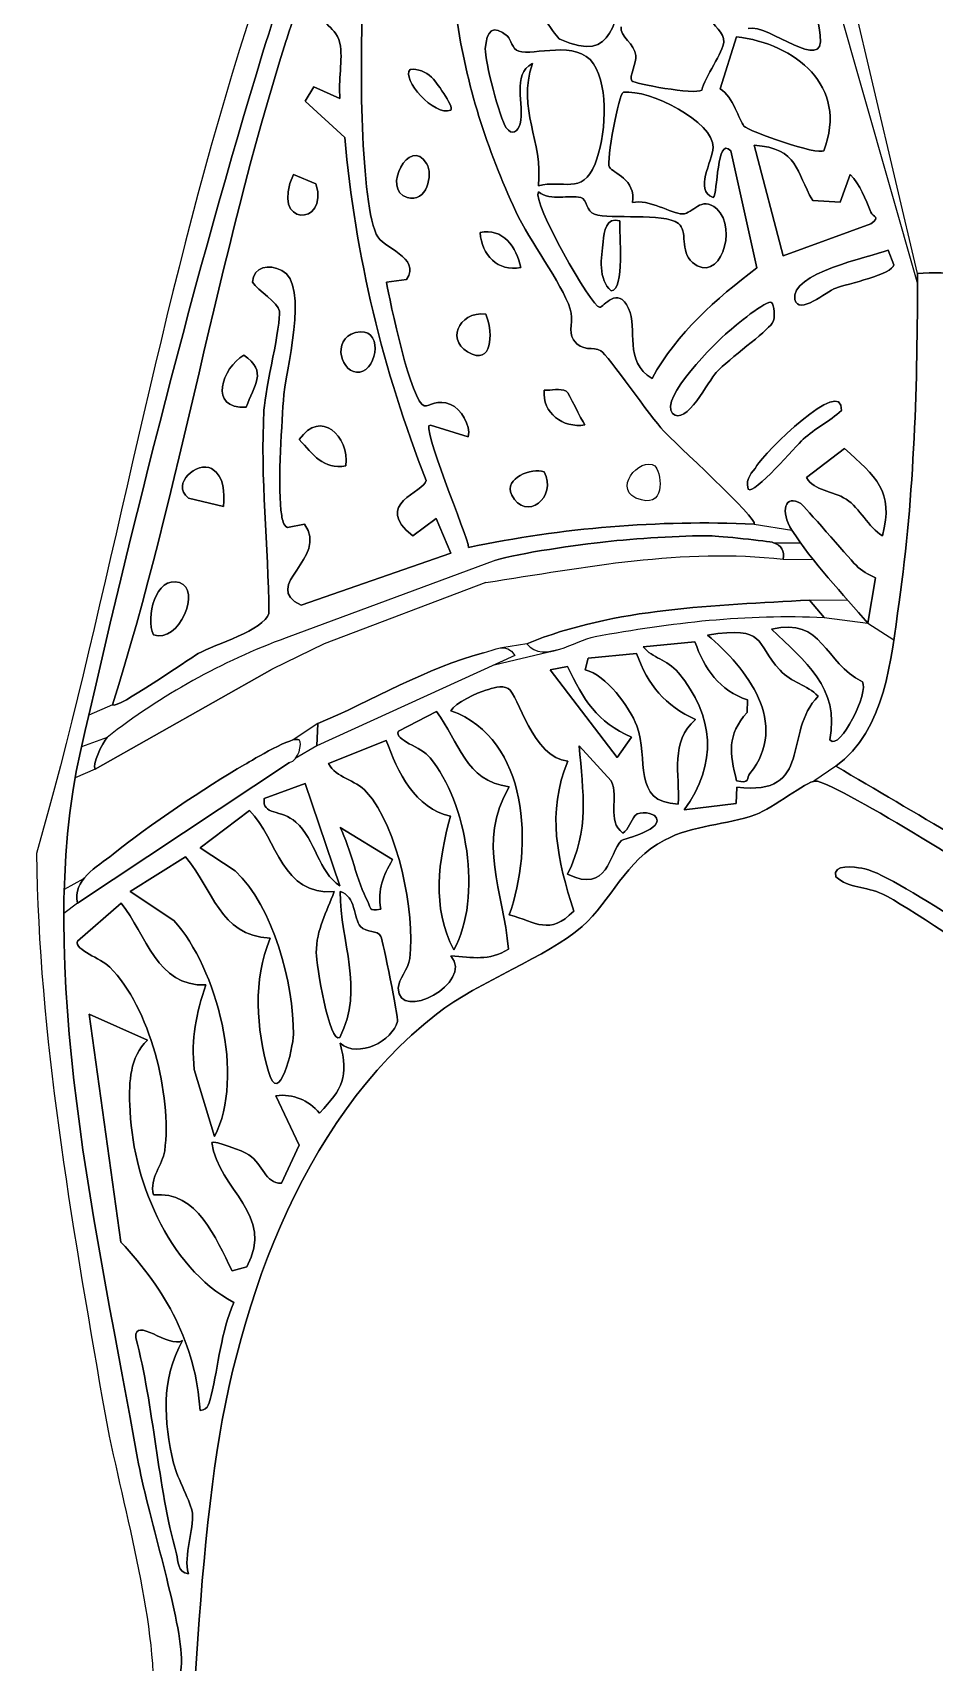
# Model space of a CAD drawing. Header units: millimetres. Extents: x -48 to 44, y -70 to 37.
# Drawn here: x -47.65 to -26.99, y -30.29 to 7.05 of the extents above; entities that cross this region are included whole.
import ezdxf

# ---------------------------------------------------------------- set-up
doc = ezdxf.new("R2010")
doc.units = ezdxf.units.MM
doc.layers.get('0').update_dxf_attribs({"linetype": 'CONTINUOUS'})

msp = doc.modelspace()

# ---------------------------------------------------------------- linework, layer by layer
for p, q in [((-27.379, 1.529), (-29.881, 12.174)), ((-29.408, 8.402), (-27.379, 1.294)), ((-31.12, -4.214), (-30.255, -4.353)), ((-30.675, -4.639), (-30.055, -4.646)), ((-37.04, -5.042), (-41.842, -6.818)), ((-30.453, -5.017), (-29.767, -5.025)), ((-37.265, -5.551), (-40.969, -6.96)), ((-28.97, -5.964), (-29.851, -5.954)), ((-29.518, -6.353), (-28.514, -6.486)), ((-28.514, -6.486), (-27.918, -6.868)), ((-40.969, -6.96), (-42.159, -7.539)), ((-36.328, -6.954), (-36.901, -7.047)), ((-35.61, -7.093), (-35.82, -7.137)), ((-36.6, -7.222), (-41.139, -9.292)), ((-37.075, -7.438), (-35.82, -7.137)), ((-45.815, -8.356), (-46.362, -8.593)), ((-41.117, -8.779), (-41.677, -9.157)), ((-45.942, -9.099), (-46.527, -9.316)), ((-41.139, -9.292), (-41.63, -9.587)), ((-46.216, -9.826), (-46.673, -10.024)), ((-29.247, -9.76), (-29.754, -10.105)), ((-46.481, -12.339), (-46.923, -12.586)), ((-46.617, -12.899), (-46.932, -13.138))]:
    msp.add_line(p, q)
for points in [[(-31.897, 5.755), (-31.527, 6.951)], [(-41.204, 5.804), (-41.406, 5.473)], [(-41.204, 5.804), (-40.607, 5.537)], [(-40.495, 4.646), (-41.406, 5.473)], [(-31.656, 4.335), (-31.055, 1.654)], [(-31.12, 4.467), (-30.451, 1.93)], [(-41.672, 3.799), (-41.157, 3.58)], [(-29.148, 3.162), (-28.916, 3.799)], [(-29.778, 3.198), (-29.148, 3.162)], [(-30.451, 1.93), (-28.446, 2.663)], [(-27.922, 1.728), (-28.048, 2.064)], [(-39.539, 1.327), (-39.082, 1.393)], [(-37.667, -2.211), (-38.536, -1.945)], [(-29.918, -3.149), (-29.049, -2.481)], [(-44.08, -3.616), (-43.278, -3.814)], [(-38.935, -4.481), (-38.403, -4.082)], [(-38.067, -4.882), (-38.403, -4.082)], [(-41.418, -4.217), (-41.811, -4.291)], [(-41.498, -6.067), (-38.067, -4.882)], [(-28.514, -6.486), (-28.342, -5.444)], [(-29.518, -6.353), (-29.851, -5.954)], [(-33.658, -7.023), (-32.475, -6.907)], [(-34.993, -7.553), (-34.918, -7.282)], [(-34.918, -7.282), (-33.813, -7.177)], [(-42.159, -7.539), (-46.216, -9.826)], [(-35.795, -7.556), (-35.393, -7.479)], [(-34.26, -9.557), (-35.795, -7.556), (-34.26, -9.557), (-33.926, -9.094)], [(-39.268, -8.96), (-38.398, -8.509)], [(-31.269, -8.239), (-31.278, -8.527)], [(-41.117, -8.779), (-41.139, -9.292)], [(-39.547, -9.168), (-40.872, -9.695)], [(-34.395, -10.096), (-35.127, -9.293)], [(-41.76, -9.674), (-46.617, -12.899)], [(-41.404, -10.155), (-42.342, -10.497)], [(-40.607, -12.499), (-41.404, -10.155)], [(-31.513, -10.243), (-31.529, -10.613), (-32.723, -10.761), (-31.529, -10.613)], [(-43.811, -11.632), (-42.676, -10.771)], [(-40.604, -11.163), (-39.402, -11.901)], [(-45.414, -12.634), (-44.144, -11.839)], [(-43.811, -11.632), (-43.005, -12.16)], [(-44.409, -13.296), (-45.414, -12.634)], [(-46.616, -13.77), (-45.618, -12.899)], [(-45.017, -16.039), (-46.349, -15.438)], [(-45.623, -20.661), (-46.349, -15.438)], [(-43.944, -16.706), (-43.48, -18.242)], [(-42.074, -17.309), (-41.541, -18.444)], [(-41.943, -19.312), (-41.541, -18.444)], [(-42.741, -21.225), (-43.077, -21.318)]]:
    msp.add_lwpolyline(points, close=True)
msp.add_arc((-36.527, -21.191), 15.325, 110.2931, 127.9033)
for points, knots in [([(-30.509, 23.033), (-32.415, 22.774), (-33.6, 22.275), (-34.981, 20.953), (-43.249, 13.04), (-44.542, -1.274), (-47.558, -11.759)], [26, 26, 26, 26, 27, 27, 27, 28, 28, 28, 28]), ([(-39, -57.948), (-39.29, -57.219), (-39.582, -56.498), (-39.875, -55.788), (-41.136, -52.73), (-42.606, -50.13), (-43.346, -46.834), (-44.373, -42.257), (-44.609, -36.629), (-44.485, -31.931), (-44.471, -31.395), (-44.2, -30.598), (-44.241, -30.097), (-44.335, -28.951), (-45.012, -26.915), (-45.242, -25.619), (-46.12, -20.684), (-47.648, -14.263), (-46.551, -9.425), (-45.395, -4.322), (-43.906, 1.584), (-42.378, 6.574), (-40.938, 11.276), (-38.083, 17.315), (-34.443, 20.683), (-32.962, 22.055), (-31.815, 22.381), (-29.783, 22.504)], [33, 33, 33, 33, 34, 34, 34, 35, 35, 35, 36, 36, 36, 37, 37, 37, 38, 38, 38, 39, 39, 39, 40, 40, 40, 41, 41, 41, 42, 42, 42, 42]), ([(-29.783, 22.504), (-31.815, 22.381), (-32.962, 22.055), (-34.443, 20.683), (-38.083, 17.315), (-40.938, 11.276), (-42.378, 6.574), (-43.906, 1.584), (-45.395, -4.322), (-46.551, -9.425), (-47.648, -14.263), (-46.12, -20.684), (-45.242, -25.619), (-45.012, -26.915), (-44.335, -28.951), (-44.241, -30.097), (-44.2, -30.598), (-44.471, -31.395), (-44.485, -31.931), (-44.609, -36.629), (-44.373, -42.257), (-43.346, -46.834), (-42.606, -50.13), (-41.136, -52.73), (-39.875, -55.788), (-39.582, -56.498), (-39.29, -57.219), (-39, -57.948)], [51, 51, 51, 51, 52, 52, 52, 53, 53, 53, 54, 54, 54, 55, 55, 55, 56, 56, 56, 57, 57, 57, 58, 58, 58, 59, 59, 59, 60, 60, 60, 60]), ([(-40.504, 7.972), (-40.322, 8.292), (-40.286, 9.935), (-40.877, 9.483), (-40.989, 9.397), (-41.732, 7.193), (-41.843, 6.842), (-43.416, 1.898), (-44.258, -3.392), (-45.815, -8.356)], [21, 21, 21, 21, 22, 22, 22, 23, 23, 23, 24, 24, 24, 24]), ([(-41.843, 6.842), (-41.732, 7.193), (-40.989, 9.397), (-40.877, 9.483), (-40.286, 9.935), (-40.322, 8.292), (-40.504, 7.972)], [0, 0, 0, 0, 1, 1, 1, 2, 2, 2, 2]), ([(-39.082, 1.393), (-38.74, 1.904), (-39.636, 2.099), (-39.775, 2.427), (-40.168, 3.355), (-40.147, 6.763), (-40.076, 7.879), (-40.029, 8.613), (-39.691, 9.318), (-39.805, 10.078)], [23, 23, 23, 23, 24, 24, 24, 25, 25, 25, 26, 26, 26, 26]), ([(-39.805, 10.078), (-39.691, 9.318), (-40.029, 8.613), (-40.076, 7.879), (-40.147, 6.763), (-40.168, 3.355), (-39.775, 2.427), (-39.636, 2.099), (-38.74, 1.904), (-39.082, 1.393)], [0, 0, 0, 0, 1, 1, 1, 2, 2, 2, 3, 3, 3, 3]), ([(-29.936, 9.125), (-29.864, 8.415), (-29.693, 7.679), (-29.606, 6.976), (-29.495, 6.082), (-30.787, 7.258), (-31.255, 7.141)], [28, 28, 28, 28, 29, 29, 29, 30, 30, 30, 30]), ([(-31.255, 7.141), (-30.787, 7.258), (-29.495, 6.082), (-29.606, 6.976), (-29.693, 7.679), (-29.864, 8.415), (-29.936, 9.125)], [8, 8, 8, 8, 9, 9, 9, 10, 10, 10, 10]), ([(-33.94, 8.257), (-34.396, 7.415), (-34.253, 6.289), (-35.572, 6.898), (-35.643, 6.931), (-36.146, 7.688), (-36.152, 7.738)], [48, 48, 48, 48, 49, 49, 49, 50, 50, 50, 50]), ([(-36.152, 7.738), (-36.146, 7.688), (-35.643, 6.931), (-35.572, 6.898), (-34.253, 6.289), (-34.396, 7.415), (-33.94, 8.257)], [9, 9, 9, 9, 10, 10, 10, 11, 11, 11, 11]), ([(-40.504, 7.972), (-40.54, 7.91), (-40.73, 7.883), (-40.791, 7.8), (-41.247, 7.173), (-40.701, 7.277), (-40.607, 6.804), (-40.534, 6.431), (-40.651, 5.931), (-40.607, 5.537)], [2, 2, 2, 2, 3, 3, 3, 4, 4, 4, 5, 5, 5, 5]), ([(-40.607, 5.537), (-40.651, 5.931), (-40.534, 6.431), (-40.607, 6.804), (-40.701, 7.277), (-41.247, 7.173), (-40.791, 7.8), (-40.73, 7.883), (-40.54, 7.91), (-40.504, 7.972)], [18, 18, 18, 18, 19, 19, 19, 20, 20, 20, 21, 21, 21, 21]), ([(-37.935, 7.408), (-37.721, 5.856), (-37.239, 4.362), (-36.579, 2.951), (-36.259, 2.266), (-35.54, 1.326), (-35.33, 0.714), (-35.243, 0.463), (-35.393, 0.201), (-35.259, 0.007), (-35.059, -0.282), (-34.805, -0.138), (-34.63, -0.244), (-34.479, -0.334), (-33.472, -1.78), (-33.193, -2.08)], [10, 10, 10, 10, 11, 11, 11, 12, 12, 12, 13, 13, 13, 14, 14, 14, 15, 15, 15, 15]), ([(-33.193, -2.08), (-33.472, -1.78), (-34.479, -0.334), (-34.63, -0.244), (-34.805, -0.138), (-35.059, -0.282), (-35.259, 0.007), (-35.393, 0.201), (-35.243, 0.463), (-35.33, 0.714), (-35.54, 1.326), (-36.259, 2.266), (-36.579, 2.951), (-37.239, 4.362), (-37.721, 5.856), (-37.935, 7.408)], [11, 11, 11, 11, 12, 12, 12, 13, 13, 13, 14, 14, 14, 15, 15, 15, 16, 16, 16, 16]), ([(-37.277, 6.674), (-37.253, 7.102), (-37.093, 7.243), (-36.771, 6.961), (-36.685, 6.886), (-36.675, 6.673), (-36.512, 6.62)], [2, 2, 2, 2, 3, 3, 3, 4, 4, 4, 4]), ([(-36.512, 6.62), (-36.675, 6.673), (-36.685, 6.886), (-36.771, 6.961), (-37.093, 7.243), (-37.253, 7.102), (-37.277, 6.674)], [3, 3, 3, 3, 4, 4, 4, 5, 5, 5, 5]), ([(-32.132, 7.403), (-32.077, 7.205), (-31.793, 7.047), (-31.812, 6.829), (-31.83, 6.618), (-32.25, 6.015), (-32.317, 5.727)], [2, 2, 2, 2, 3, 3, 3, 4, 4, 4, 4]), ([(-32.317, 5.727), (-32.25, 6.015), (-31.83, 6.618), (-31.812, 6.829), (-31.793, 7.047), (-32.077, 7.205), (-32.132, 7.403)], [2, 2, 2, 2, 3, 3, 3, 4, 4, 4, 4]), ([(-36.512, 6.62), (-36.172, 6.511), (-35.182, 6.895), (-34.801, 6.332), (-34.43, 5.784), (-34.527, 4.631), (-34.763, 4.036), (-35.054, 3.306), (-35.511, 3.694), (-36.062, 3.532)], [4, 4, 4, 4, 5, 5, 5, 6, 6, 6, 7, 7, 7, 7]), ([(-36.062, 3.532), (-35.511, 3.694), (-35.054, 3.306), (-34.763, 4.036), (-34.527, 4.631), (-34.43, 5.784), (-34.801, 6.332), (-35.182, 6.895), (-36.172, 6.511), (-36.512, 6.62)], [0, 0, 0, 0, 1, 1, 1, 2, 2, 2, 3, 3, 3, 3]), ([(-32.317, 5.727), (-32.473, 5.617), (-33.879, 5.874), (-33.924, 5.942), (-33.988, 6.038), (-33.808, 6.353), (-33.827, 6.523)], [4, 4, 4, 4, 5, 5, 5, 6, 6, 6, 6]), ([(-33.827, 6.523), (-33.808, 6.353), (-33.988, 6.038), (-33.924, 5.942), (-33.879, 5.874), (-32.473, 5.617), (-32.317, 5.727)], [0, 0, 0, 0, 1, 1, 1, 2, 2, 2, 2]), ([(-34.115, 5.68), (-33.509, 5.75), (-32.043, 5), (-32.06, 4.422), (-32.07, 4.08), (-32.505, 3.438), (-32.057, 3.266)], [9, 9, 9, 9, 10, 10, 10, 11, 11, 11, 11]), ([(-32.057, 3.266), (-32.505, 3.438), (-32.07, 4.08), (-32.06, 4.422), (-32.043, 5), (-33.509, 5.75), (-34.115, 5.68)], [5, 5, 5, 5, 6, 6, 6, 7, 7, 7, 7]), ([(-33.457, -0.875), (-34.114, -0.492), (-33.782, 0.26), (-33.994, 0.725), (-34.24, 1.266), (-34.568, 0.756), (-34.662, 0.753), (-34.836, 0.747), (-36.219, 3.18), (-36.062, 3.399)], [14, 14, 14, 14, 15, 15, 15, 16, 16, 16, 17, 17, 17, 17]), ([(-36.062, 3.399), (-35.754, 3.174), (-35.368, 3.335), (-35.088, 3.269), (-34.947, 3.235), (-34.96, 2.947), (-34.779, 2.884)], [0, 0, 0, 0, 1, 1, 1, 2, 2, 2, 2]), ([(-34.779, 2.884), (-34.96, 2.947), (-34.947, 3.235), (-35.088, 3.269), (-35.368, 3.335), (-35.754, 3.174), (-36.062, 3.399)], [14, 14, 14, 14, 15, 15, 15, 16, 16, 16, 16]), ([(-27.379, 1.529), (-26.664, 1.576), (-25.881, 1.464), (-25.175, 1.529), (-23.596, 1.674), (-22.657, 2.415), (-21.77, 3.666)], [9, 9, 9, 9, 10, 10, 10, 11, 11, 11, 11]), ([(-21.77, 3.666), (-22.657, 2.415), (-23.596, 1.674), (-25.175, 1.529), (-25.881, 1.464), (-26.664, 1.576), (-27.379, 1.529)], [9, 9, 9, 9, 10, 10, 10, 11, 11, 11, 11]), ([(-32.85, 2.671), (-32.641, 2.517), (-32.818, 2.028), (-32.535, 1.783), (-31.915, 1.248), (-31.477, 2.556), (-31.977, 3.011)], [3, 3, 3, 3, 4, 4, 4, 5, 5, 5, 5]), ([(-31.977, 3.011), (-31.477, 2.556), (-31.915, 1.248), (-32.535, 1.783), (-32.818, 2.028), (-32.641, 2.517), (-32.85, 2.671)], [11, 11, 11, 11, 12, 12, 12, 13, 13, 13, 13]), ([(-41.942, -4.016), (-42.043, -3.398), (-41.942, -2.08), (-41.904, -1.382), (-41.867, -0.721), (-41.287, 1.276), (-41.94, 1.598), (-42.234, 1.744), (-42.581, 1.697), (-42.609, 1.331)], [16, 16, 16, 16, 17, 17, 17, 18, 18, 18, 19, 19, 19, 19]), ([(-42.609, 1.331), (-42.581, 1.697), (-42.234, 1.744), (-41.94, 1.598), (-41.287, 1.276), (-41.867, -0.721), (-41.904, -1.382), (-41.942, -2.08), (-42.043, -3.398), (-41.942, -4.016)], [4, 4, 4, 4, 5, 5, 5, 6, 6, 6, 7, 7, 7, 7]), ([(-29.247, -9.76), (-28.112, -8.927), (-27.985, -7.328), (-27.797, -6.002), (-27.45, -3.545), (-27.373, -0.951), (-27.379, 1.529)], [7, 7, 7, 7, 8, 8, 8, 9, 9, 9, 9]), ([(-27.379, 1.529), (-27.373, -0.951), (-27.45, -3.545), (-27.797, -6.002), (-27.985, -7.328), (-28.112, -8.927), (-29.247, -9.76)], [11, 11, 11, 11, 12, 12, 12, 13, 13, 13, 13]), ([(-34.662, 0.753), (-34.568, 0.756), (-34.24, 1.266), (-33.994, 0.725), (-33.782, 0.26), (-34.114, -0.492), (-33.457, -0.875)], [0, 0, 0, 0, 1, 1, 1, 2, 2, 2, 2]), ([(-41.995, 0.667), (-41.949, 0.359), (-42.319, -1.087), (-42.348, -1.605), (-42.436, -3.157), (-42.246, -4.713), (-42.235, -6.261)], [20, 20, 20, 20, 21, 21, 21, 22, 22, 22, 22]), ([(-42.235, -6.261), (-42.246, -4.713), (-42.436, -3.157), (-42.348, -1.605), (-42.319, -1.087), (-41.949, 0.359), (-41.995, 0.667)], [1, 1, 1, 1, 2, 2, 2, 3, 3, 3, 3]), ([(-31.99, -0.741), (-32.145, -0.907), (-32.689, -1.989), (-32.99, -1.677), (-33.309, -1.345), (-31.977, -0.036), (-31.718, 0.189)], [3, 3, 3, 3, 4, 4, 4, 5, 5, 5, 5]), ([(-31.718, 0.189), (-31.977, -0.036), (-33.309, -1.345), (-32.99, -1.677), (-32.689, -1.989), (-32.145, -0.907), (-31.99, -0.741)], [3, 3, 3, 3, 4, 4, 4, 5, 5, 5, 5]), ([(-33.703, -3.661), (-33.115, -3.819), (-33.263, -2.976), (-33.393, -2.881), (-33.723, -2.64), (-34.449, -3.462), (-33.703, -3.661)], [0, 0, 0, 0, 1, 1, 1, 2, 2, 2, 2]), ([(-30.049, -3.745), (-30.414, -3.508), (-30.526, -3.93), (-30.255, -4.353), (-29.804, -5.056), (-29.068, -5.842), (-28.514, -6.486)], [2, 2, 2, 2, 3, 3, 3, 4, 4, 4, 4]), ([(-37.04, -5.042), (-36.523, -4.878), (-35.115, -4.681), (-34.525, -4.619), (-33.873, -4.55), (-32.773, -4.473), (-32.125, -4.483)], [1, 1, 1, 1, 2, 2, 2, 3, 3, 3, 3]), ([(-32.125, -4.483), (-32.773, -4.473), (-33.873, -4.55), (-34.525, -4.619), (-35.115, -4.681), (-36.523, -4.878), (-37.04, -5.042)], [2, 2, 2, 2, 3, 3, 3, 4, 4, 4, 4]), ([(-42.235, -6.261), (-42.351, -6.649), (-43.465, -6.957), (-43.854, -7.18), (-44.092, -7.316), (-45.715, -8.462), (-45.815, -8.356)], [22, 22, 22, 22, 23, 23, 23, 24, 24, 24, 24]), ([(-36.328, -6.954), (-35.916, -7.425), (-35.248, -6.877), (-34.76, -6.788), (-33.025, -6.471), (-31.286, -6.262), (-29.518, -6.353)], [2, 2, 2, 2, 3, 3, 3, 4, 4, 4, 4]), ([(-31.52, -10.094), (-31.21, -10.172), (-31.299, -10.029), (-31.215, -9.925), (-30.3, -8.79), (-31.28, -7.517), (-32.189, -6.755)], [8, 8, 8, 8, 9, 9, 9, 10, 10, 10, 10]), ([(-32.189, -6.755), (-31.28, -7.517), (-30.3, -8.79), (-31.215, -9.925), (-31.299, -10.029), (-31.21, -10.172), (-31.52, -10.094)], [0, 0, 0, 0, 1, 1, 1, 2, 2, 2, 2]), ([(-38, -13.968), (-37.332, -12.766), (-37.699, -10.594), (-38.54, -9.565), (-38.743, -9.316), (-39.369, -9.159), (-39.268, -8.96)], [8, 8, 8, 8, 9, 9, 9, 10, 10, 10, 10]), ([(-39.268, -8.96), (-39.369, -9.159), (-38.743, -9.316), (-38.54, -9.565), (-37.699, -10.594), (-37.332, -12.766), (-38, -13.968)], [1, 1, 1, 1, 2, 2, 2, 3, 3, 3, 3]), ([(-39.009, -14.162), (-38.888, -13.091), (-39.268, -11.174), (-39.996, -10.352), (-40.257, -10.057), (-40.69, -10.038), (-40.872, -9.695)], [3, 3, 3, 3, 4, 4, 4, 5, 5, 5, 5]), ([(-40.872, -9.695), (-40.69, -10.038), (-40.257, -10.057), (-39.996, -10.352), (-39.268, -11.174), (-38.888, -13.091), (-39.009, -14.162)], [6, 6, 6, 6, 7, 7, 7, 8, 8, 8, 8]), ([(-42.784, -9.719), (-43.705, -10.255), (-44.977, -11.11), (-45.804, -11.775), (-46.189, -12.084), (-46.74, -12.353), (-46.617, -12.899)], [2, 2, 2, 2, 3, 3, 3, 4, 4, 4, 4]), ([(-11.08, -18.242), (-13.683, -19.039), (-16.492, -18.053), (-18.785, -16.797), (-20.652, -15.774), (-22.104, -14.355), (-23.81, -13.137), (-25.547, -11.896), (-27.411, -10.844), (-29.247, -9.76)], [4, 4, 4, 4, 5, 5, 5, 6, 6, 6, 7, 7, 7, 7]), ([(-29.247, -9.76), (-27.411, -10.844), (-25.547, -11.896), (-23.81, -13.137), (-22.104, -14.355), (-20.652, -15.774), (-18.785, -16.797), (-16.492, -18.053), (-13.683, -19.039), (-11.08, -18.242)], [13, 13, 13, 13, 14, 14, 14, 15, 15, 15, 16, 16, 16, 16]), ([(-10.939, -18.711), (-16.739, -20.166), (-20.796, -15.692), (-25.067, -12.791), (-25.667, -12.384), (-29.315, -10.088), (-29.719, -10.1), (-29.919, -10.106), (-30.697, -10.725), (-31.083, -10.866), (-31.759, -11.113), (-32.507, -11.102), (-33.17, -11.451), (-34.074, -11.927), (-34.388, -12.838), (-35.062, -13.433), (-35.869, -14.146), (-37.399, -14.663), (-38.398, -15.44), (-41.541, -17.883), (-43.063, -22.353), (-43.529, -26.208), (-44.096, -30.894), (-44.183, -35.78), (-43.81, -40.486), (-43.738, -41.399), (-43.625, -43.13), (-43.398, -43.947), (-43.358, -44.092), (-43.362, -44.201), (-43.21, -44.294)], [47, 47, 47, 47, 48, 48, 48, 49, 49, 49, 50, 50, 50, 51, 51, 51, 52, 52, 52, 53, 53, 53, 54, 54, 54, 55, 55, 55, 56, 56, 56, 57, 57, 57, 57]), ([(-43.21, -44.294), (-43.362, -44.201), (-43.358, -44.092), (-43.398, -43.947), (-43.625, -43.13), (-43.738, -41.399), (-43.81, -40.486), (-44.183, -35.78), (-44.096, -30.894), (-43.529, -26.208), (-43.063, -22.353), (-41.541, -17.883), (-38.398, -15.44), (-37.399, -14.663), (-35.869, -14.146), (-35.062, -13.433), (-34.388, -12.838), (-34.074, -11.927), (-33.17, -11.451), (-32.507, -11.102), (-31.759, -11.113), (-31.083, -10.866), (-30.697, -10.725), (-29.919, -10.106), (-29.719, -10.1), (-29.315, -10.088), (-25.667, -12.384), (-25.067, -12.791), (-20.796, -15.692), (-16.739, -20.166), (-10.939, -18.711)], [66, 66, 66, 66, 67, 67, 67, 68, 68, 68, 69, 69, 69, 70, 70, 70, 71, 71, 71, 72, 72, 72, 73, 73, 73, 74, 74, 74, 75, 75, 75, 76, 76, 76, 76]), ([(-47.558, -11.759), (-47.511, -15.924), (-46.75, -20.177), (-46.047, -24.286), (-45.68, -26.434), (-44.839, -29.014), (-44.882, -31.134), (-44.968, -35.368), (-45.041, -39.448), (-44.463, -43.677), (-43.769, -48.756), (-41.742, -52.92), (-39.834, -57.291)], [28, 28, 28, 28, 29, 29, 29, 30, 30, 30, 31, 31, 31, 32, 32, 32, 32]), ([(-42.208, -13.703), (-42.6, -14.677), (-42.527, -15.749), (-42.247, -16.752), (-42.005, -17.617), (-41.676, -16.2), (-41.673, -15.908), (-41.661, -14.742), (-42.132, -12.978), (-43.005, -12.16)], [21, 21, 21, 21, 22, 22, 22, 23, 23, 23, 24, 24, 24, 24]), ([(-43.005, -12.16), (-42.132, -12.978), (-41.661, -14.742), (-41.673, -15.908), (-41.676, -16.2), (-42.005, -17.617), (-42.247, -16.752), (-42.527, -15.749), (-42.6, -14.677), (-42.208, -13.703)], [7, 7, 7, 7, 8, 8, 8, 9, 9, 9, 10, 10, 10, 10]), ([(-29.249, -12.296), (-29.327, -11.972), (-28.816, -12.081), (-28.649, -12.098), (-28.016, -12.163), (-24.899, -14.324), (-24.187, -14.85), (-21.906, -16.537), (-20.988, -18.044), (-18.099, -19.05), (-15.617, -19.914), (-12.887, -20.537), (-10.279, -19.979)], [42, 42, 42, 42, 43, 43, 43, 44, 44, 44, 45, 45, 45, 46, 46, 46, 46]), ([(-10.279, -19.979), (-12.887, -20.537), (-15.617, -19.914), (-18.099, -19.05), (-20.988, -18.044), (-21.906, -16.537), (-24.187, -14.85), (-24.899, -14.324), (-28.016, -12.163), (-28.649, -12.098), (-28.816, -12.081), (-29.327, -11.972), (-29.249, -12.296)], [77, 77, 77, 77, 78, 78, 78, 79, 79, 79, 80, 80, 80, 81, 81, 81, 81]), ([(-9.839, -20.407), (-10.345, -20.254), (-11.378, -20.611), (-11.951, -20.646), (-13.897, -20.767), (-17.5, -19.849), (-19.321, -19.069), (-21.589, -18.098), (-23.302, -15.938), (-25.333, -14.526), (-25.885, -14.143), (-27.667, -12.931), (-28.174, -12.692), (-28.565, -12.509), (-28.942, -12.562), (-29.249, -12.296)], [37, 37, 37, 37, 38, 38, 38, 39, 39, 39, 40, 40, 40, 41, 41, 41, 42, 42, 42, 42]), ([(-29.249, -12.296), (-28.942, -12.562), (-28.565, -12.509), (-28.174, -12.692), (-27.667, -12.931), (-25.885, -14.143), (-25.333, -14.526), (-23.302, -15.938), (-21.589, -18.098), (-19.321, -19.069), (-17.5, -19.849), (-13.897, -20.767), (-11.951, -20.646), (-11.378, -20.611), (-10.345, -20.254), (-9.839, -20.407)], [81, 81, 81, 81, 82, 82, 82, 83, 83, 83, 84, 84, 84, 85, 85, 85, 86, 86, 86, 86]), ([(-40.74, -12.633), (-40.905, -13.112), (-41.149, -13.491), (-41.15, -14.036), (-41.15, -14.269), (-40.85, -16.163), (-40.607, -15.972)], [27, 27, 27, 27, 28, 28, 28, 29, 29, 29, 29]), ([(-40.607, -15.972), (-40.85, -16.163), (-41.15, -14.269), (-41.15, -14.036), (-41.149, -13.491), (-40.905, -13.112), (-40.74, -12.633)], [2, 2, 2, 2, 3, 3, 3, 4, 4, 4, 4]), ([(-40.604, -12.632), (-40.236, -12.729), (-40.3, -13.249), (-40.135, -13.435), (-40.005, -13.582), (-39.739, -13.502), (-39.668, -13.661), (-39.627, -13.752), (-39.265, -15.515), (-39.289, -15.611)], [30, 30, 30, 30, 31, 31, 31, 32, 32, 32, 33, 33, 33, 33]), ([(-40.604, -16.106), (-40.182, -16.465), (-39.401, -16.046), (-39.289, -15.611), (-39.265, -15.515), (-39.627, -13.752), (-39.668, -13.661), (-39.739, -13.502), (-40.005, -13.582), (-40.135, -13.435)], [30, 30, 30, 30, 31, 31, 31, 32, 32, 32, 33, 33, 33, 33]), ([(-44.881, -19.579), (-44.978, -19.189), (-44.664, -18.896), (-44.621, -18.57), (-44.453, -17.3), (-44.963, -15.279), (-45.878, -14.365), (-46.086, -14.157), (-46.695, -13.969), (-46.616, -13.77)], [10, 10, 10, 10, 11, 11, 11, 12, 12, 12, 13, 13, 13, 13]), ([(-46.616, -13.77), (-46.695, -13.969), (-46.086, -14.157), (-45.878, -14.365), (-44.963, -15.279), (-44.453, -17.3), (-44.621, -18.57), (-44.664, -18.896), (-44.978, -19.189), (-44.881, -19.579)], [18, 18, 18, 18, 19, 19, 19, 20, 20, 20, 21, 21, 21, 21]), ([(-38.067, -14.103), (-37.523, -14.731), (-39.27, -15.638), (-39.271, -14.843), (-39.272, -14.644), (-39.038, -14.412), (-39.009, -14.162)], [1, 1, 1, 1, 2, 2, 2, 3, 3, 3, 3]), ([(-39.009, -14.162), (-39.038, -14.412), (-39.272, -14.644), (-39.271, -14.843), (-39.27, -15.638), (-37.523, -14.731), (-38.067, -14.103)], [8, 8, 8, 8, 9, 9, 9, 10, 10, 10, 10]), ([(-45.017, -16.039), (-45.427, -16.424), (-45.435, -16.991), (-45.422, -17.513), (-45.382, -19.188), (-44.56, -21.225), (-43.039, -22.046)], [4, 4, 4, 4, 5, 5, 5, 6, 6, 6, 6]), ([(-41.943, -19.312), (-42.333, -19.321), (-42.359, -18.884), (-42.693, -18.661), (-42.815, -18.58), (-43.495, -18.325), (-43.544, -18.377)], [5, 5, 5, 5, 6, 6, 6, 7, 7, 7, 7]), ([(-43.544, -18.377), (-43.495, -18.325), (-42.815, -18.58), (-42.693, -18.661), (-42.359, -18.884), (-42.333, -19.321), (-41.943, -19.312)], [24, 24, 24, 24, 25, 25, 25, 26, 26, 26, 26]), ([(-44.08, -28.263), (-44.335, -28.217), (-44.302, -27.985), (-44.353, -27.802), (-44.789, -26.233), (-44.866, -24.441), (-45.283, -22.852)], [0, 0, 0, 0, 1, 1, 1, 2, 2, 2, 2]), ([(-45.283, -22.852), (-44.866, -24.441), (-44.789, -26.233), (-44.353, -27.802), (-44.302, -27.985), (-44.335, -28.217), (-44.08, -28.263)], [2, 2, 2, 2, 3, 3, 3, 4, 4, 4, 4]), ([(-44.417, -25.729), (-44.336, -26.079), (-44.009, -26.628), (-43.985, -26.877), (-43.952, -27.23), (-44.195, -27.836), (-44.08, -28.263)], [4, 4, 4, 4, 5, 5, 5, 6, 6, 6, 6]), ([(-44.08, -28.263), (-44.195, -27.836), (-43.952, -27.23), (-43.985, -26.877), (-44.009, -26.628), (-44.336, -26.079), (-44.417, -25.729)], [4, 4, 4, 4, 5, 5, 5, 6, 6, 6, 6])]:
    msp.add_open_spline(points, degree=3, knots=knots)
for points in [[(-33.827, 6.523), (-33.855, 6.778), (-34.199, 6.965), (-34.167, 7.179)], [(-34.167, 7.179), (-34.199, 6.965), (-33.855, 6.778), (-33.827, 6.523)], [(-45.815, -8.356), (-44.258, -3.392), (-43.416, 1.898), (-41.843, 6.842)], [(-31.527, 6.951), (-30.175, 6.789), (-28.953, 5.83), (-29.523, 4.34)], [(-29.523, 4.34), (-28.953, 5.83), (-30.175, 6.789), (-31.527, 6.951)], [(-36.8, 4.867), (-36.944, 5.074), (-37.291, 6.405), (-37.277, 6.674)], [(-37.277, 6.674), (-37.291, 6.405), (-36.944, 5.074), (-36.8, 4.867)], [(-38.068, 5.27), (-38.452, 5.114), (-39.205, 5.989), (-39.002, 6.204)], [(-39.002, 6.204), (-39.205, 5.989), (-38.452, 5.114), (-38.068, 5.27)], [(-39.002, 6.204), (-38.815, 6.228), (-38.647, 6.143), (-38.511, 6.027)], [(-38.511, 6.027), (-38.647, 6.143), (-38.815, 6.228), (-39.002, 6.204)], [(-38.511, 6.027), (-38.431, 5.959), (-37.984, 5.347), (-38.068, 5.27)], [(-38.068, 5.27), (-37.984, 5.347), (-38.431, 5.959), (-38.511, 6.027)], [(-36.198, 6.338), (-36.687, 6.091), (-36.37, 5.389), (-36.482, 4.954)], [(-36.482, 4.954), (-36.37, 5.389), (-36.687, 6.091), (-36.198, 6.338)], [(-36.062, 3.532), (-35.945, 4.578), (-36.559, 5.269), (-36.198, 6.338)], [(-36.198, 6.338), (-36.559, 5.269), (-35.945, 4.578), (-36.062, 3.532)], [(-34.434, 3.96), (-34.514, 4.093), (-34.219, 5.665), (-34.115, 5.68)], [(-34.115, 5.68), (-34.219, 5.665), (-34.514, 4.093), (-34.434, 3.96)], [(-31.353, 4.905), (-31.463, 5.028), (-31.591, 5.581), (-31.897, 5.755)], [(-31.897, 5.755), (-31.591, 5.581), (-31.463, 5.028), (-31.353, 4.905)], [(-36.482, 4.954), (-36.524, 4.79), (-36.665, 4.671), (-36.8, 4.867)], [(-36.8, 4.867), (-36.665, 4.671), (-36.524, 4.79), (-36.482, 4.954)], [(-29.523, 4.34), (-29.655, 4.227), (-31.24, 4.779), (-31.353, 4.905)], [(-31.353, 4.905), (-31.24, 4.779), (-29.655, 4.227), (-29.523, 4.34)], [(-40.495, 4.646), (-40.261, 1.945), (-39.619, -0.699), (-38.634, -3.216)], [(-38.634, -3.216), (-39.619, -0.699), (-40.261, 1.945), (-40.495, 4.646)], [(-39.068, 3.267), (-39.664, 3.448), (-39.016, 4.687), (-38.621, 4.047)], [(-38.621, 4.047), (-39.016, 4.687), (-39.664, 3.448), (-39.068, 3.267)], [(-32.057, 3.266), (-31.945, 3.346), (-31.989, 4.695), (-31.656, 4.335)], [(-31.656, 4.335), (-31.989, 4.695), (-31.945, 3.346), (-32.057, 3.266)], [(-31.12, 4.467), (-30.082, 4.392), (-30.179, 3.864), (-29.778, 3.198)], [(-29.778, 3.198), (-30.179, 3.864), (-30.082, 4.392), (-31.12, 4.467)], [(-41.157, 3.58), (-40.844, 2.597), (-42.229, 2.585), (-41.672, 3.799)], [(-41.672, 3.799), (-42.229, 2.585), (-40.844, 2.597), (-41.157, 3.58)], [(-38.621, 4.047), (-38.466, 3.797), (-38.621, 3.131), (-39.068, 3.267)], [(-39.068, 3.267), (-38.621, 3.131), (-38.466, 3.797), (-38.621, 4.047)], [(-33.908, 3.15), (-33.817, 3.682), (-34.361, 3.839), (-34.434, 3.96)], [(-34.434, 3.96), (-34.361, 3.839), (-33.817, 3.682), (-33.908, 3.15)], [(-28.916, 3.799), (-28.693, 3.56), (-28.565, 3.228), (-28.444, 2.932)], [(-28.444, 2.932), (-28.565, 3.228), (-28.693, 3.56), (-28.916, 3.799)], [(-36.062, 3.399), (-36.219, 3.18), (-34.836, 0.747), (-34.662, 0.753)], [(-32.766, 2.892), (-33.015, 2.893), (-33.529, 3.246), (-33.908, 3.15)], [(-33.908, 3.15), (-33.529, 3.246), (-33.015, 2.893), (-32.766, 2.892)], [(-31.977, 3.011), (-32.35, 3.327), (-32.502, 2.89), (-32.766, 2.892)], [(-32.766, 2.892), (-32.502, 2.89), (-32.35, 3.327), (-31.977, 3.011)], [(-34.779, 2.884), (-34.407, 2.756), (-33.207, 2.933), (-32.85, 2.671)], [(-32.85, 2.671), (-33.207, 2.933), (-34.407, 2.756), (-34.779, 2.884)], [(-34.579, 2.254), (-34.55, 2.494), (-34.513, 2.828), (-34.194, 2.731)], [(-34.194, 2.731), (-34.513, 2.828), (-34.55, 2.494), (-34.579, 2.254)], [(-34.194, 2.731), (-34.22, 2.47), (-34.073, 1.131), (-34.393, 1.131)], [(-34.393, 1.131), (-34.073, 1.131), (-34.22, 2.47), (-34.194, 2.731)], [(-28.444, 2.932), (-28.396, 2.814), (-28.215, 2.836), (-28.446, 2.663)], [(-28.446, 2.663), (-28.215, 2.836), (-28.396, 2.814), (-28.444, 2.932)], [(-37.399, 2.463), (-36.871, 2.586), (-36.557, 2.125), (-36.465, 1.663)], [(-36.465, 1.663), (-36.557, 2.125), (-36.871, 2.586), (-37.399, 2.463)], [(-36.465, 1.663), (-37, 1.561), (-37.353, 1.954), (-37.399, 2.463)], [(-37.399, 2.463), (-37.353, 1.954), (-37, 1.561), (-36.465, 1.663)], [(-34.393, 1.131), (-34.699, 1.382), (-34.623, 1.903), (-34.579, 2.254)], [(-34.579, 2.254), (-34.623, 1.903), (-34.699, 1.382), (-34.393, 1.131)], [(-30.184, 0.929), (-30.318, 1.538), (-28.477, 1.894), (-28.048, 2.064)], [(-28.048, 2.064), (-28.477, 1.894), (-30.318, 1.538), (-30.184, 0.929)], [(-31.055, 1.654), (-32.006, 0.937), (-32.876, 0.177), (-33.457, -0.875)], [(-33.457, -0.875), (-32.876, 0.177), (-32.006, 0.937), (-31.055, 1.654)], [(-27.922, 1.728), (-27.925, 1.51), (-28.991, 1.288), (-29.248, 1.194)], [(-29.248, 1.194), (-28.991, 1.288), (-27.925, 1.51), (-27.922, 1.728)], [(-42.609, 1.331), (-42.487, 1.133), (-42.025, 0.865), (-41.995, 0.667)], [(-41.995, 0.667), (-42.025, 0.865), (-42.487, 1.133), (-42.609, 1.331)], [(-38.675, -1.504), (-38.961, -1.459), (-39.476, 0.906), (-39.539, 1.327)], [(-39.539, 1.327), (-39.476, 0.906), (-38.961, -1.459), (-38.675, -1.504)], [(-29.248, 1.194), (-29.46, 1.116), (-30.103, 0.559), (-30.184, 0.929)], [(-30.184, 0.929), (-30.103, 0.559), (-29.46, 1.116), (-29.248, 1.194)], [(-31.718, 0.189), (-31.586, 0.305), (-30.821, 0.946), (-30.72, 0.86)], [(-30.72, 0.86), (-30.821, 0.946), (-31.586, 0.305), (-31.718, 0.189)], [(-30.72, 0.86), (-30.67, 0.818), (-30.621, 0.518), (-30.704, 0.391)], [(-30.704, 0.391), (-30.621, 0.518), (-30.67, 0.818), (-30.72, 0.86)], [(-37.578, -0.322), (-38.209, -0.08), (-37.908, 0.683), (-37.267, 0.593)], [(-37.267, 0.593), (-37.908, 0.683), (-38.209, -0.08), (-37.578, -0.322)], [(-37.267, 0.593), (-37.126, 0.282), (-37.069, -0.518), (-37.578, -0.322)], [(-37.578, -0.322), (-37.069, -0.518), (-37.126, 0.282), (-37.267, 0.593)], [(-30.704, 0.391), (-30.843, 0.18), (-31.685, -0.413), (-31.99, -0.741)], [(-31.99, -0.741), (-31.685, -0.413), (-30.843, 0.18), (-30.704, 0.391)], [(-40.155, -0.734), (-40.563, -0.799), (-40.83, 0.023), (-40.249, 0.174)], [(-40.249, 0.174), (-40.83, 0.023), (-40.563, -0.799), (-40.155, -0.734)], [(-40.249, 0.174), (-39.608, 0.341), (-39.733, -0.666), (-40.155, -0.734)], [(-40.155, -0.734), (-39.733, -0.666), (-39.608, 0.341), (-40.249, 0.174)], [(-42.752, -1.536), (-43.634, -1.586), (-43.305, -0.633), (-42.81, -0.344)], [(-42.81, -0.344), (-43.305, -0.633), (-43.634, -1.586), (-42.752, -1.536)], [(-42.81, -0.344), (-42.242, -0.727), (-42.593, -1.039), (-42.752, -1.536)], [(-42.752, -1.536), (-42.593, -1.039), (-42.242, -0.727), (-42.81, -0.344)], [(-35.929, -1.144), (-35.768, -1.157), (-35.565, -1.094), (-35.423, -1.172)], [(-35.423, -1.172), (-35.565, -1.094), (-35.768, -1.157), (-35.929, -1.144)], [(-31.058, -2.875), (-30.899, -2.603), (-29.089, -0.78), (-29.119, -1.611)], [(-29.119, -1.611), (-29.089, -0.78), (-30.899, -2.603), (-31.058, -2.875)], [(-38.072, -1.473), (-38.376, -1.341), (-38.546, -1.525), (-38.675, -1.504)], [(-38.675, -1.504), (-38.546, -1.525), (-38.376, -1.341), (-38.072, -1.473)], [(-37.667, -2.211), (-37.604, -1.952), (-37.842, -1.573), (-38.072, -1.473)], [(-38.072, -1.473), (-37.842, -1.573), (-37.604, -1.952), (-37.667, -2.211)], [(-34.994, -1.943), (-35.505, -2.021), (-35.972, -1.671), (-35.929, -1.144)], [(-35.929, -1.144), (-35.972, -1.671), (-35.505, -2.021), (-34.994, -1.943)], [(-35.423, -1.172), (-35.357, -1.209), (-35.097, -1.808), (-34.994, -1.943)], [(-34.994, -1.943), (-35.097, -1.808), (-35.357, -1.209), (-35.423, -1.172)], [(-41.538, -2.279), (-41.053, -1.568), (-40.39, -2.195), (-40.473, -2.879)], [(-40.473, -2.879), (-40.39, -2.195), (-41.053, -1.568), (-41.538, -2.279)], [(-37.659, -4.746), (-37.669, -4.537), (-38.791, -1.86), (-38.536, -1.945)], [(-38.536, -1.945), (-38.791, -1.86), (-37.669, -4.537), (-37.659, -4.746)], [(-29.119, -1.611), (-29.387, -1.859), (-29.724, -2.025), (-29.995, -2.268)], [(-29.995, -2.268), (-29.724, -2.025), (-29.387, -1.859), (-29.119, -1.611)], [(-33.193, -2.08), (-33.004, -2.283), (-31, -4.125), (-31.12, -4.214)], [(-31.12, -4.214), (-31, -4.125), (-33.004, -2.283), (-33.193, -2.08)], [(-40.473, -2.879), (-40.995, -2.981), (-41.22, -2.606), (-41.538, -2.279)], [(-41.538, -2.279), (-41.22, -2.606), (-40.995, -2.981), (-40.473, -2.879)], [(-29.995, -2.268), (-30.154, -2.411), (-31.124, -3.554), (-31.253, -3.413)], [(-31.253, -3.413), (-31.124, -3.554), (-30.154, -2.411), (-29.995, -2.268)], [(-29.049, -2.481), (-28.344, -3.126), (-27.9, -3.451), (-28.182, -4.482)], [(-28.182, -4.482), (-27.9, -3.451), (-28.344, -3.126), (-29.049, -2.481)], [(-44.08, -3.616), (-44.492, -3.283), (-43.876, -2.775), (-43.546, -2.938)], [(-43.546, -2.938), (-43.876, -2.775), (-44.492, -3.283), (-44.08, -3.616)], [(-43.546, -2.938), (-43.239, -3.145), (-43.254, -3.476), (-43.278, -3.814)], [(-43.278, -3.814), (-43.254, -3.476), (-43.239, -3.145), (-43.546, -2.938)], [(-36.671, -3.548), (-36.865, -3.154), (-36.208, -2.92), (-35.933, -3.017)], [(-35.933, -3.017), (-36.208, -2.92), (-36.865, -3.154), (-36.671, -3.548)], [(-33.703, -3.661), (-34.449, -3.462), (-33.723, -2.64), (-33.393, -2.881)], [(-33.393, -2.881), (-33.263, -2.976), (-33.115, -3.819), (-33.703, -3.661)], [(-31.253, -3.413), (-31.327, -3.137), (-31.16, -3.05), (-31.058, -2.875)], [(-31.058, -2.875), (-31.16, -3.05), (-31.327, -3.137), (-31.253, -3.413)], [(-38.634, -3.216), (-38.656, -3.475), (-39.885, -3.76), (-38.935, -4.481)], [(-38.935, -4.481), (-39.885, -3.76), (-38.656, -3.475), (-38.634, -3.216)], [(-35.933, -3.017), (-35.605, -3.586), (-36.361, -4.178), (-36.671, -3.548)], [(-36.671, -3.548), (-36.361, -4.178), (-35.605, -3.586), (-35.933, -3.017)], [(-29.009, -3.645), (-29.333, -3.439), (-29.736, -3.46), (-29.918, -3.149)], [(-29.918, -3.149), (-29.736, -3.46), (-29.333, -3.439), (-29.009, -3.645)], [(-30.255, -4.353), (-30.526, -3.93), (-30.414, -3.508), (-30.049, -3.745)], [(-28.182, -4.482), (-28.497, -4.292), (-28.703, -3.841), (-29.009, -3.645)], [(-29.009, -3.645), (-28.703, -3.841), (-28.497, -4.292), (-28.182, -4.482)], [(-41.811, -4.291), (-41.909, -4.227), (-41.925, -4.122), (-41.942, -4.016)], [(-41.942, -4.016), (-41.925, -4.122), (-41.909, -4.227), (-41.811, -4.291)], [(-30.049, -3.745), (-29.969, -3.797), (-28.999, -4.936), (-28.786, -5.158)], [(-28.786, -5.158), (-28.999, -4.936), (-29.969, -3.797), (-30.049, -3.745)], [(-41.498, -6.067), (-42.44, -5.632), (-40.848, -4.988), (-41.418, -4.217)], [(-41.418, -4.217), (-40.848, -4.988), (-42.44, -5.632), (-41.498, -6.067)], [(-31.12, -4.214), (-33.334, -4.115), (-35.497, -4.299), (-37.659, -4.746)], [(-37.659, -4.746), (-35.497, -4.299), (-33.334, -4.115), (-31.12, -4.214)], [(-28.514, -6.486), (-29.068, -5.842), (-29.804, -5.056), (-30.255, -4.353)], [(-37.265, -5.551), (-34.978, -5.2), (-32.769, -4.759), (-30.453, -5.017)], [(-32.125, -4.483), (-31.929, -4.486), (-30.793, -4.603), (-30.675, -4.639)], [(-30.675, -4.639), (-30.793, -4.603), (-31.929, -4.486), (-32.125, -4.483)], [(-30.675, -4.639), (-30.5, -4.692), (-30.416, -4.836), (-30.453, -5.017)], [(-30.453, -5.017), (-30.416, -4.836), (-30.5, -4.692), (-30.675, -4.639)], [(-28.786, -5.158), (-28.658, -5.293), (-28.502, -5.362), (-28.342, -5.444)], [(-28.342, -5.444), (-28.502, -5.362), (-28.658, -5.293), (-28.786, -5.158)], [(-44.879, -6.754), (-45.063, -6.349), (-44.832, -5.39), (-44.284, -5.553)], [(-44.284, -5.553), (-44.832, -5.39), (-45.063, -6.349), (-44.879, -6.754)], [(-44.284, -5.553), (-43.775, -5.704), (-44.287, -6.956), (-44.879, -6.754)], [(-44.879, -6.754), (-44.287, -6.956), (-43.775, -5.704), (-44.284, -5.553)], [(-36.328, -6.954), (-34.281, -6.121), (-32.031, -6.082), (-29.851, -5.954)], [(-29.851, -5.954), (-32.031, -6.082), (-34.281, -6.121), (-36.328, -6.954)], [(-43.854, -7.18), (-43.465, -6.957), (-42.351, -6.649), (-42.235, -6.261)], [(-30.719, -6.622), (-29.532, -6.327), (-29.523, -7.399), (-28.641, -7.824)], [(-28.641, -7.824), (-29.523, -7.399), (-29.532, -6.327), (-30.719, -6.622)], [(-32.189, -6.755), (-30.81, -6.546), (-31.126, -6.919), (-30.526, -7.562)], [(-30.526, -7.562), (-31.126, -6.919), (-30.81, -6.546), (-32.189, -6.755)], [(-29.383, -9.158), (-29.154, -7.948), (-29.962, -7.36), (-30.719, -6.622)], [(-30.719, -6.622), (-29.962, -7.36), (-29.154, -7.948), (-29.383, -9.158)], [(-37.322, -7.165), (-37.051, -7.097), (-36.803, -6.907), (-36.6, -7.222)], [(-32.855, -7.621), (-33.127, -7.294), (-33.445, -7.296), (-33.658, -7.023)], [(-33.658, -7.023), (-33.445, -7.296), (-33.127, -7.294), (-32.855, -7.621)], [(-32.475, -6.907), (-32.271, -7.518), (-31.906, -8.041), (-31.269, -8.239)], [(-31.269, -8.239), (-31.906, -8.041), (-32.271, -7.518), (-32.475, -6.907)], [(-45.815, -8.356), (-45.715, -8.462), (-44.092, -7.316), (-43.854, -7.18)], [(-41.117, -8.779), (-39.894, -8.281), (-38.604, -7.488), (-37.322, -7.165)], [(-37.322, -7.165), (-38.604, -7.488), (-39.894, -8.281), (-41.117, -8.779)], [(-33.813, -7.177), (-33.561, -7.904), (-33.153, -8.374), (-32.459, -8.691)], [(-32.459, -8.691), (-33.153, -8.374), (-33.561, -7.904), (-33.813, -7.177)], [(-35.393, -7.479), (-35.03, -8.228), (-34.729, -8.753), (-33.926, -9.094)], [(-33.926, -9.094), (-34.729, -8.753), (-35.03, -8.228), (-35.393, -7.479)], [(-33.806, -8.838), (-33.975, -8.403), (-34.508, -7.665), (-34.993, -7.553)], [(-34.993, -7.553), (-34.508, -7.665), (-33.975, -8.403), (-33.806, -8.838)], [(-32.723, -10.761), (-31.948, -9.71), (-32.036, -8.607), (-32.855, -7.621)], [(-32.855, -7.621), (-32.036, -8.607), (-31.948, -9.71), (-32.723, -10.761)], [(-30.526, -7.562), (-30.265, -7.842), (-29.911, -7.893), (-29.653, -8.157)], [(-29.653, -8.157), (-29.911, -7.893), (-30.265, -7.842), (-30.526, -7.562)], [(-28.641, -7.824), (-28.478, -8.036), (-29.149, -9.435), (-29.383, -9.158)], [(-29.383, -9.158), (-29.149, -9.435), (-28.478, -8.036), (-28.641, -7.824)], [(-38.066, -8.489), (-37.978, -8.31), (-37.441, -8.071), (-37.268, -8.019)], [(-37.268, -8.019), (-37.441, -8.071), (-37.978, -8.31), (-38.066, -8.489)], [(-37.268, -8.019), (-37.112, -7.972), (-36.908, -7.891), (-36.755, -7.98)], [(-36.755, -7.98), (-36.908, -7.891), (-37.112, -7.972), (-37.268, -8.019)], [(-36.755, -7.98), (-36.526, -8.115), (-36.188, -9.577), (-35.385, -9.646)], [(-35.385, -9.646), (-36.188, -9.577), (-36.526, -8.115), (-36.755, -7.98)], [(-29.653, -8.157), (-30.471, -8.985), (-29.741, -10.451), (-31.513, -10.243)], [(-31.513, -10.243), (-29.741, -10.451), (-30.471, -8.985), (-29.653, -8.157)], [(-38.398, -8.509), (-37.878, -9.184), (-37.744, -10.108), (-36.731, -10.229)], [(-36.731, -10.229), (-37.744, -10.108), (-37.878, -9.184), (-38.398, -8.509)], [(-36.731, -13.165), (-36.174, -11.619), (-36.268, -9.144), (-38.066, -8.489)], [(-38.066, -8.489), (-36.268, -9.144), (-36.174, -11.619), (-36.731, -13.165)], [(-31.278, -8.527), (-31.75, -9.051), (-31.677, -9.457), (-31.52, -10.094)], [(-31.52, -10.094), (-31.677, -9.457), (-31.75, -9.051), (-31.278, -8.527)], [(-32.858, -10.628), (-33.939, -10.594), (-33.52, -9.576), (-33.806, -8.838)], [(-33.806, -8.838), (-33.52, -9.576), (-33.939, -10.594), (-32.858, -10.628)], [(-32.459, -8.691), (-33.05, -9.188), (-32.821, -9.944), (-32.858, -10.628)], [(-32.858, -10.628), (-32.821, -9.944), (-33.05, -9.188), (-32.459, -8.691)], [(-46.216, -9.826), (-46.293, -9.747), (-46.049, -9.219), (-45.942, -9.099)], [(-45.942, -9.099), (-46.049, -9.219), (-46.293, -9.747), (-46.216, -9.826)], [(-42.784, -9.719), (-42.609, -9.616), (-41.655, -9.043), (-41.541, -9.159)], [(-41.541, -9.159), (-41.655, -9.043), (-42.609, -9.616), (-42.784, -9.719)], [(-41.76, -9.674), (-41.555, -9.626), (-41.465, -9.238), (-41.541, -9.159)], [(-39.547, -9.168), (-39.298, -9.877), (-38.878, -10.735), (-38.076, -10.907)], [(-38.076, -10.907), (-38.878, -10.735), (-39.298, -9.877), (-39.547, -9.168)], [(-35.395, -12.23), (-34.883, -11.209), (-35.04, -10.375), (-35.127, -9.293)], [(-35.127, -9.293), (-35.04, -10.375), (-34.883, -11.209), (-35.395, -12.23)], [(-35.385, -9.646), (-35.882, -10.821), (-35.621, -11.913), (-35.252, -13.079)], [(-35.252, -13.079), (-35.621, -11.913), (-35.882, -10.821), (-35.385, -9.646)], [(-45.804, -11.775), (-44.977, -11.11), (-43.705, -10.255), (-42.784, -9.719)], [(-36.731, -10.229), (-37.48, -11.528), (-36.861, -12.606), (-36.747, -13.95)], [(-36.747, -13.95), (-36.861, -12.606), (-37.48, -11.528), (-36.731, -10.229)], [(-34.395, -10.096), (-34.205, -10.483), (-34.509, -10.999), (-34.126, -11.294)], [(-34.126, -11.294), (-34.509, -10.999), (-34.205, -10.483), (-34.395, -10.096)], [(-42.676, -10.771), (-42.034, -11.457), (-41.933, -12.73), (-40.74, -12.633)], [(-40.74, -12.633), (-41.933, -12.73), (-42.034, -11.457), (-42.676, -10.771)], [(-41.617, -11.039), (-41.95, -10.744), (-42.398, -10.892), (-42.342, -10.497)], [(-42.342, -10.497), (-42.398, -10.892), (-41.95, -10.744), (-41.617, -11.039)], [(-33.85, -10.896), (-33.73, -10.755), (-33.421, -10.865), (-33.392, -10.896)], [(-33.392, -10.896), (-33.421, -10.865), (-33.73, -10.755), (-33.85, -10.896)], [(-40.607, -12.499), (-41.102, -12.189), (-41.159, -11.446), (-41.617, -11.039)], [(-41.617, -11.039), (-41.159, -11.446), (-41.102, -12.189), (-40.607, -12.499)], [(-39.969, -12.863), (-40.208, -12.421), (-40.36, -11.654), (-40.604, -11.163)], [(-40.604, -11.163), (-40.36, -11.654), (-40.208, -12.421), (-39.969, -12.863)], [(-38.076, -10.907), (-38.351, -11.916), (-38.513, -12.989), (-38, -13.968)], [(-38, -13.968), (-38.513, -12.989), (-38.351, -11.916), (-38.076, -10.907)], [(-33.392, -10.896), (-33.11, -11.205), (-34.121, -11.428), (-34.158, -11.465)], [(-34.158, -11.465), (-34.121, -11.428), (-33.11, -11.205), (-33.392, -10.896)], [(-34.126, -11.294), (-33.986, -11.199), (-33.947, -11.01), (-33.85, -10.896)], [(-33.85, -10.896), (-33.947, -11.01), (-33.986, -11.199), (-34.126, -11.294)], [(-34.158, -11.465), (-34.448, -11.751), (-34.46, -12.701), (-35.395, -12.23)], [(-35.395, -12.23), (-34.46, -12.701), (-34.448, -11.751), (-34.158, -11.465)], [(-46.617, -12.899), (-46.74, -12.353), (-46.189, -12.084), (-45.804, -11.775)], [(-44.144, -11.839), (-43.503, -12.587), (-43.386, -13.628), (-42.208, -13.703)], [(-42.208, -13.703), (-43.386, -13.628), (-43.503, -12.587), (-44.144, -11.839)], [(-39.402, -11.901), (-39.62, -12.284), (-39.748, -12.57), (-39.671, -13.032)], [(-39.671, -13.032), (-39.748, -12.57), (-39.62, -12.284), (-39.402, -11.901)], [(-40.607, -15.972), (-40.046, -14.83), (-40.599, -13.806), (-40.604, -12.632)], [(-40.604, -12.632), (-40.599, -13.806), (-40.046, -14.83), (-40.607, -15.972)], [(-40.135, -13.435), (-40.3, -13.249), (-40.236, -12.729), (-40.604, -12.632)], [(-45.618, -12.899), (-45.037, -13.626), (-44.813, -14.812), (-43.677, -14.771)], [(-43.677, -14.771), (-44.813, -14.812), (-45.037, -13.626), (-45.618, -12.899)], [(-39.671, -13.032), (-39.972, -13.087), (-39.884, -13.02), (-39.969, -12.863)], [(-39.969, -12.863), (-39.884, -13.02), (-39.972, -13.087), (-39.671, -13.032)], [(-43.48, -18.242), (-42.77, -16.87), (-43.422, -14.402), (-44.409, -13.296)], [(-44.409, -13.296), (-43.422, -14.402), (-42.77, -16.87), (-43.48, -18.242)], [(-35.252, -13.079), (-35.81, -13.649), (-36.106, -13.33), (-36.731, -13.165)], [(-36.731, -13.165), (-36.106, -13.33), (-35.81, -13.649), (-35.252, -13.079)], [(-36.747, -13.95), (-37.202, -14.236), (-37.562, -14.136), (-38.067, -14.103)], [(-38.067, -14.103), (-37.562, -14.136), (-37.202, -14.236), (-36.747, -13.95)], [(-43.677, -14.771), (-43.898, -15.421), (-44.023, -16.005), (-43.944, -16.706)], [(-43.944, -16.706), (-44.023, -16.005), (-43.898, -15.421), (-43.677, -14.771)], [(-39.289, -15.611), (-39.401, -16.046), (-40.182, -16.465), (-40.604, -16.106)], [(-45.422, -17.513), (-45.435, -16.991), (-45.427, -16.424), (-45.017, -16.039)], [(-40.604, -16.106), (-40.398, -16.887), (-40.544, -17.135), (-41.073, -17.707)], [(-41.073, -17.707), (-40.544, -17.135), (-40.398, -16.887), (-40.604, -16.106)], [(-43.039, -22.046), (-44.56, -21.225), (-45.382, -19.188), (-45.422, -17.513)], [(-41.073, -17.707), (-41.341, -17.409), (-41.669, -17.26), (-42.074, -17.309)], [(-42.074, -17.309), (-41.669, -17.26), (-41.341, -17.409), (-41.073, -17.707)], [(-43.544, -18.377), (-43.379, -19.492), (-42.078, -20.027), (-42.741, -21.225)], [(-42.741, -21.225), (-42.078, -20.027), (-43.379, -19.492), (-43.544, -18.377)], [(-43.077, -21.318), (-43.465, -20.573), (-43.857, -19.492), (-44.881, -19.579)], [(-44.881, -19.579), (-43.857, -19.492), (-43.465, -20.573), (-43.077, -21.318)], [(-43.81, -24.522), (-43.914, -22.974), (-44.589, -21.775), (-45.623, -20.661)], [(-45.623, -20.661), (-44.589, -21.775), (-43.914, -22.974), (-43.81, -24.522)], [(-45.283, -22.852), (-45.315, -22.35), (-44.535, -23.104), (-44.213, -22.92)], [(-44.213, -22.92), (-44.535, -23.104), (-45.315, -22.35), (-45.283, -22.852)], [(-43.039, -22.046), (-43.331, -22.721), (-43.388, -23.472), (-43.557, -24.176)], [(-43.557, -24.176), (-43.388, -23.472), (-43.331, -22.721), (-43.039, -22.046)], [(-44.213, -22.92), (-44.718, -23.811), (-44.641, -24.762), (-44.417, -25.729)], [(-44.417, -25.729), (-44.641, -24.762), (-44.718, -23.811), (-44.213, -22.92)], [(-43.557, -24.176), (-43.594, -24.334), (-43.61, -24.496), (-43.81, -24.522)], [(-43.81, -24.522), (-43.61, -24.496), (-43.594, -24.334), (-43.557, -24.176)]]:
    msp.add_open_spline(points, degree=3)

doc.saveas('drawing.dxf')
